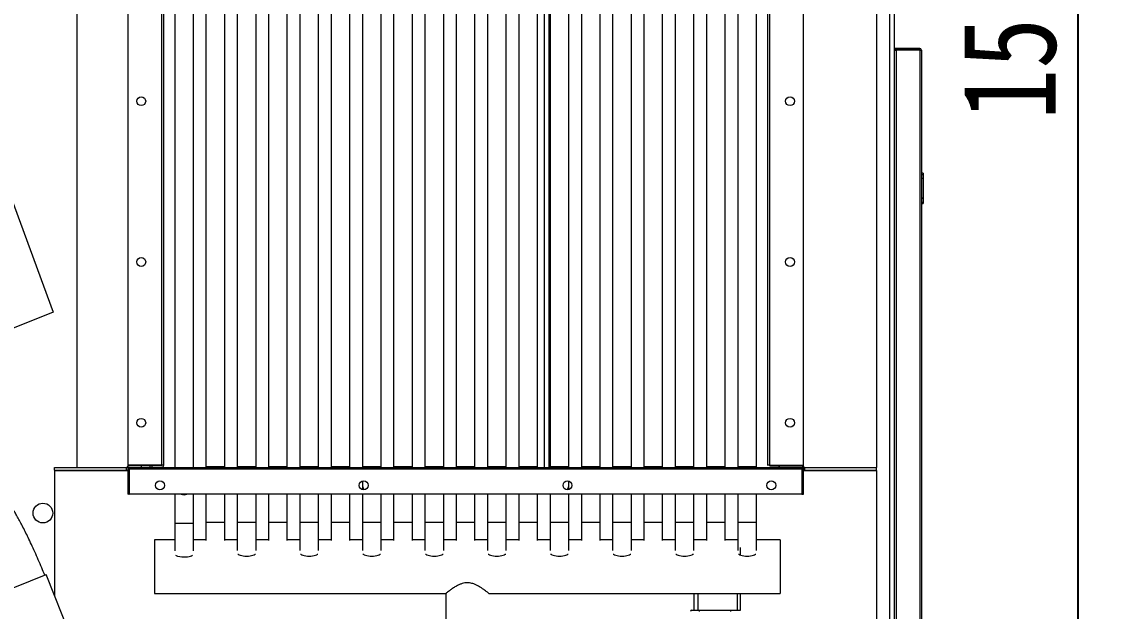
# Model space of a CAD drawing. Extents: x -2187 to 96136, y -11110 to 52208.
# Drawn here: x 43393 to 44599, y 18894 to 19555 of the extents above; entities that cross this region are included whole.
import ezdxf

# ---------------------------------------------------------------- set-up
doc = ezdxf.new("R2010")
doc.units = 0
doc.header["$LTSCALE"] = 1000
doc.header["$MEASUREMENT"] = 0
doc.linetypes.add('ACAD_ISO02W100', pattern=[15, 12, -3])
doc.layers.add('洗衣房设备', color=4, linetype='Continuous')
doc.styles.add('-宋体', font='', dxfattribs={"width": 0.8})
doc.styles.get('-宋体').set_extended_font_data('SimSun')
doc.dimstyles.new('50', dxfattribs={"dimscale": 30, "dimtxt": 3.5, "dimasz": 1.5, "dimexe": 0.8, "dimexo": 2, "dimgap": 0.8, "dimtad": 1, "dimdec": 0, "dimrnd": 5, "dimzin": 0, "dimdsep": 46, "dimtxsty": '-宋体', "dimblk": 'OBLIQUE', "dimcen": 0.6, "dimdle": 0.8, "dimclrd": 6, "dimclre": 6, "dimclrt": 6, "dimadec": 0, "dimazin": 0, "dimtfac": 1, "dimtdec": 0, "dimtofl": 0, "dimtmove": 2, "dimatfit": 3, "dimldrblk": 'OBLIQUE', "dimfxl": 0, "dimtolj": 1, "dimtzin": 0, "dimarcsym": 0})

# ---------------------------------------------------------------- blocks, each defined once
blk = doc.blocks.new('_OBLIQUE')
at = {"color": 0, "linetype": 'ByBlock'}
blk.add_line((-0.5, -0.5), (0.5, 0.5), dxfattribs=at)
blk = doc.blocks.new('*D111')
at = {"layer": 'Defpoints', "color": 0, "linetype": 'ACAD_ISO02W100', "ltscale": 750}
for p in [(44342.1, 20341.5), (44165.4, 18776.3), (44575.3, 18776.3)]:
    blk.add_point(p, dxfattribs=at)
at = {"layer": '洗衣房设备', "color": 6, "linetype": 'ACAD_ISO02W100', "lineweight": -2, "ltscale": 750}
for p, q in [((44575.3, 20365.5), (44575.3, 18752.3)), ((44402.1, 20341.5), (44599.3, 20341.5)), ((44225.4, 18776.3), (44599.3, 18776.3))]:
    blk.add_line(p, q, dxfattribs=at)
at = {"layer": '洗衣房设备', "color": 6, "linetype": 'ACAD_ISO02W100', "lineweight": -2, "ltscale": 750, "xscale": 45, "yscale": 45, "zscale": 45}
for p, rotation in [((44575.3, 20341.5), 90), ((44575.3, 18776.3), 270)]:
    blk.add_blockref('_OBLIQUE', p, dxfattribs=dict(at, rotation=rotation))
at = {"layer": '洗衣房设备', "color": 6, "linetype": 'ACAD_ISO02W100', "ltscale": 750, "insert": (44498.8, 19558.9), "char_height": 105, "attachment_point": 5, "rotation": 90, "style": '-宋体'}
blk.add_mtext('\\A1;1565', dxfattribs=at)

msp = doc.modelspace()

# ---------------------------------------------------------------- linework, layer by layer
at = {"color": 7, "linetype": 'Continuous', "lineweight": 15}
for p, q in [((44364.697, 18734.501), (44364.697, 20374.501)), ((44364.697, 18734.501), (44364.697, 20374.501)), ((44370.097, 18734.501), (44370.097, 20374.501)), ((44370.097, 18734.501), (44370.097, 20374.501)), ((43455.097, 20058.501), (43455.097, 19055.501)), ((43512.097, 20052.794), (43512.097, 19058.208)), ((43549.697, 20052.794), (43549.697, 19058.208)), ((43552.097, 20053.101), (43552.097, 19057.901)), ((43564.597, 20055.501), (43564.597, 19055.501)), ((43585.597, 19055.501), (43585.597, 20055.501)), ((43599.597, 20055.501), (43599.597, 19056.501)), ((43620.597, 19056.501), (43620.597, 20055.501)), ((43634.597, 20055.501), (43634.597, 19056.501)), ((43655.597, 19056.501), (43655.597, 20055.501)), ((43669.597, 20055.501), (43669.597, 19056.501)), ((43690.597, 19056.501), (43690.597, 20055.501)), ((43704.597, 20055.501), (43704.597, 19056.501)), ((43725.597, 19056.501), (43725.597, 20055.501)), ((43739.597, 20055.501), (43739.597, 19056.501)), ((43760.597, 19056.501), (43760.597, 20055.501)), ((43774.597, 20055.501), (43774.597, 19056.501)), ((43795.597, 19056.501), (43795.597, 20055.501)), ((43809.597, 20055.501), (43809.597, 19056.501)), ((43830.597, 19056.501), (43830.597, 20055.501)), ((43844.597, 20055.501), (43844.597, 19056.501)), ((43865.597, 19056.501), (43865.597, 20055.501)), ((43865.597, 19056.501), (43865.597, 20055.501)), ((43879.597, 20055.501), (43879.597, 19056.501)), ((43879.597, 20055.501), (43879.597, 19056.501)), ((43900.597, 19056.501), (43900.597, 20055.501)), ((43900.597, 19056.501), (43900.597, 20055.501)), ((43914.597, 20055.501), (43914.597, 19056.501)), ((43914.597, 20055.501), (43914.597, 19056.501)), ((43935.597, 19056.501), (43935.597, 20055.501)), ((43935.597, 19056.501), (43935.597, 20055.501)), ((43949.597, 20055.501), (43949.597, 19056.501)), ((43949.597, 20055.501), (43949.597, 19056.501)), ((43970.597, 19056.501), (43970.597, 20055.501)), ((43970.597, 19056.501), (43970.597, 20055.501)), ((43977.894, 20055.501), (43977.894, 19055.501)), ((43977.894, 20055.501), (43977.894, 19055.501)), ((43983.424, 19055.501), (43983.424, 20055.501)), ((43983.424, 19055.501), (43983.424, 20055.501)), ((43984.597, 20055.501), (43984.597, 19056.501)), ((43984.597, 20055.501), (43984.597, 19056.501)), ((44005.597, 19056.501), (44005.597, 20055.501)), ((44005.597, 19056.501), (44005.597, 20055.501)), ((44019.597, 20055.501), (44019.597, 19056.501)), ((44019.597, 20055.501), (44019.597, 19056.501)), ((44040.597, 19056.501), (44040.597, 20055.501)), ((44040.597, 19056.501), (44040.597, 20055.501)), ((44054.597, 20055.501), (44054.597, 19056.501)), ((44054.597, 20055.501), (44054.597, 19056.501)), ((44075.597, 19056.501), (44075.597, 20055.501)), ((44075.597, 19056.501), (44075.597, 20055.501)), ((44089.597, 20055.501), (44089.597, 19056.501)), ((44089.597, 20055.501), (44089.597, 19056.501)), ((44110.597, 19056.501), (44110.597, 20055.501)), ((44110.597, 19056.501), (44110.597, 20055.501)), ((44124.597, 20055.501), (44124.597, 19056.501)), ((44124.597, 20055.501), (44124.597, 19056.501)), ((44145.597, 19056.501), (44145.597, 20055.501)), ((44145.597, 19056.501), (44145.597, 20055.501)), ((44159.597, 20055.501), (44159.597, 19056.501)), ((44159.597, 20055.501), (44159.597, 19056.501)), ((44180.597, 19056.501), (44180.597, 20055.501)), ((44180.597, 19056.501), (44180.597, 20055.501)), ((44194.597, 20055.501), (44194.597, 19056.501)), ((44194.597, 20055.501), (44194.597, 19056.501)), ((44215.597, 19056.501), (44215.597, 20055.501)), ((44215.597, 19056.501), (44215.597, 20055.501)), ((44228.097, 19057.901), (44228.097, 20053.101)), ((44228.097, 19057.901), (44228.097, 20053.101)), ((44230.497, 19058.208), (44230.497, 20052.794)), ((44230.497, 19058.208), (44230.497, 20052.794)), ((44268.097, 19058.208), (44268.097, 20052.794)), ((44268.097, 19058.208), (44268.097, 20052.794)), ((44350.097, 19055.501), (44350.097, 20055.501)), ((44350.097, 19055.501), (44350.097, 20055.501)), ((44398.197, 19524.501), (44370.097, 19524.501)), ((44398.197, 19524.501), (44370.097, 19524.501)), ((44398.197, 19523.001), (44370.097, 19523.001)), ((44398.197, 19523.001), (44370.097, 19523.001)), ((44370.097, 19522.601), (44371.997, 19522.601)), ((44370.097, 19522.601), (44371.997, 19522.601)), ((44371.997, 19522.601), (44371.997, 18716.401)), ((44398.197, 19522.601), (44371.997, 19522.601)), ((44398.197, 19522.601), (44371.997, 19522.601)), ((44371.997, 19522.601), (44371.997, 18716.401)), ((44398.197, 19522.601), (44398.197, 18716.401)), ((44398.197, 19522.601), (44400.097, 19522.601)), ((44398.197, 19522.601), (44398.197, 18716.401)), ((44398.197, 19522.601), (44400.097, 19522.601)), ((44400.097, 19522.601), (44400.097, 18716.401)), ((43351.49, 19438.994), (43428.54, 19229.348)), ((44402.097, 19385.05), (44400.097, 19385.05)), ((44400.097, 19383.55), (44402.097, 19383.55)), ((44402.097, 19385.05), (44402.097, 19383.55)), ((44402.097, 19383.55), (44402.097, 19352.55)), ((44400.097, 19379.259), (44402.097, 19379.259)), ((44400.097, 19357.259), (44402.097, 19357.259)), ((44400.097, 19357.001), (44402.097, 19357.001)), ((44400.097, 19352.55), (44402.097, 19352.55)), ((44400.097, 19351.05), (44402.097, 19351.05)), ((44402.097, 19352.55), (44402.097, 19351.05)), ((43428.54, 19229.348), (43310.476, 19182.342)), ((43549.697, 19058.208), (43512.097, 19058.208)), ((43512.097, 19055.501), (43512.097, 19057.501)), ((43549.697, 19057.501), (43512.097, 19057.501)), ((43527.097, 19057.501), (43527.097, 19055.501)), ((43537.097, 19055.501), (43537.097, 19057.501)), ((43539.097, 19058.208), (43539.097, 19055.501)), ((43550.097, 19058.175), (43550.097, 19057.901)), ((44230.097, 19057.901), (44230.097, 19058.175)), ((44230.097, 19057.901), (44230.097, 19058.175)), ((44230.497, 19058.208), (44268.097, 19058.208)), ((44230.497, 19058.208), (44268.097, 19058.208)), ((44230.497, 19057.501), (44268.097, 19057.501)), ((44230.497, 19057.501), (44268.097, 19057.501)), ((44241.097, 19055.501), (44241.097, 19058.208)), ((44241.097, 19055.501), (44241.097, 19058.208)), ((44241.497, 19055.501), (44241.497, 19058.208)), ((44241.497, 19055.501), (44241.497, 19058.208)), ((44268.097, 19057.501), (44268.097, 19058.208)), ((44268.097, 19057.501), (44268.097, 19058.208)), ((44268.097, 19055.501), (44268.097, 19057.501)), ((44268.097, 19055.501), (44268.097, 19057.501)), ((43430.097, 19052.101), (43430.097, 18912.193)), ((43430.263, 19055.501), (43510.597, 19055.501)), ((43430.263, 19052.501), (43430.263, 19055.501)), ((43430.263, 19052.501), (43510.597, 19052.501)), ((43512.097, 19055.501), (43510.597, 19055.501)), ((43510.597, 19052.501), (43510.597, 19055.501)), ((43510.597, 19052.501), (43512.097, 19052.501)), ((43513.497, 19055.501), (43512.097, 19055.501)), ((43512.097, 19054.101), (43512.097, 19025.501)), ((43512.097, 19052.501), (43513.804, 19052.501)), ((43512.097, 19052.101), (43513.804, 19052.101)), ((43513.097, 19054.101), (43513.097, 19025.501)), ((43513.497, 19055.501), (44266.697, 19055.501)), ((43513.497, 19055.501), (44266.697, 19055.501)), ((43513.497, 19054.501), (43513.746, 19054.501)), ((43513.804, 19054.101), (44266.39, 19054.101)), ((43513.804, 19054.101), (43513.804, 19025.501)), ((43513.804, 19054.101), (44266.39, 19054.101)), ((43599.597, 19056.501), (43599.597, 19055.501)), ((43620.597, 19055.501), (43620.597, 19056.501)), ((43634.597, 19056.501), (43634.597, 19055.501)), ((43655.597, 19055.501), (43655.597, 19056.501)), ((43669.597, 19056.501), (43669.597, 19055.501)), ((43690.597, 19055.501), (43690.597, 19056.501)), ((43704.597, 19056.501), (43704.597, 19055.501)), ((43725.597, 19055.501), (43725.597, 19056.501)), ((43739.597, 19056.501), (43739.597, 19055.501)), ((43760.597, 19055.501), (43760.597, 19056.501)), ((43774.597, 19056.501), (43774.597, 19055.501)), ((43795.597, 19055.501), (43795.597, 19056.501)), ((43809.597, 19056.501), (43809.597, 19055.501)), ((43830.597, 19055.501), (43830.597, 19056.501)), ((43844.597, 19056.501), (43844.597, 19055.501)), ((43865.597, 19055.501), (43865.597, 19056.501)), ((43865.597, 19055.501), (43865.597, 19056.501)), ((43879.597, 19056.501), (43879.597, 19055.501)), ((43879.597, 19056.501), (43879.597, 19055.501)), ((43900.597, 19055.501), (43900.597, 19056.501)), ((43900.597, 19055.501), (43900.597, 19056.501)), ((43914.597, 19056.501), (43914.597, 19055.501)), ((43914.597, 19056.501), (43914.597, 19055.501)), ((43935.597, 19055.501), (43935.597, 19056.501)), ((43935.597, 19055.501), (43935.597, 19056.501)), ((43949.597, 19056.501), (43949.597, 19055.501)), ((43949.597, 19056.501), (43949.597, 19055.501)), ((43970.597, 19055.501), (43970.597, 19056.501)), ((43970.597, 19055.501), (43970.597, 19056.501)), ((43984.597, 19056.501), (43984.597, 19055.501)), ((43984.597, 19056.501), (43984.597, 19055.501)), ((44005.597, 19055.501), (44005.597, 19056.501)), ((44005.597, 19055.501), (44005.597, 19056.501)), ((44019.597, 19056.501), (44019.597, 19055.501)), ((44019.597, 19056.501), (44019.597, 19055.501)), ((44040.597, 19055.501), (44040.597, 19056.501)), ((44040.597, 19055.501), (44040.597, 19056.501)), ((44054.597, 19056.501), (44054.597, 19055.501)), ((44054.597, 19056.501), (44054.597, 19055.501)), ((44075.597, 19055.501), (44075.597, 19056.501)), ((44075.597, 19055.501), (44075.597, 19056.501)), ((44089.597, 19056.501), (44089.597, 19055.501)), ((44089.597, 19056.501), (44089.597, 19055.501)), ((44110.597, 19055.501), (44110.597, 19056.501)), ((44110.597, 19055.501), (44110.597, 19056.501)), ((44124.597, 19056.501), (44124.597, 19055.501)), ((44124.597, 19056.501), (44124.597, 19055.501)), ((44145.597, 19055.501), (44145.597, 19056.501)), ((44145.597, 19055.501), (44145.597, 19056.501)), ((44159.597, 19056.501), (44159.597, 19055.501)), ((44159.597, 19056.501), (44159.597, 19055.501)), ((44180.597, 19055.501), (44180.597, 19056.501)), ((44180.597, 19055.501), (44180.597, 19056.501)), ((44194.597, 19056.501), (44194.597, 19055.501)), ((44194.597, 19056.501), (44194.597, 19055.501)), ((44215.597, 19055.501), (44215.597, 19056.501)), ((44215.597, 19055.501), (44215.597, 19056.501)), ((44266.39, 19054.101), (44266.39, 19025.501)), ((44266.39, 19054.101), (44266.39, 19025.501)), ((44266.39, 19052.501), (44267.097, 19052.501)), ((44266.39, 19052.501), (44267.097, 19052.501)), ((44266.39, 19052.101), (44267.097, 19052.101)), ((44266.39, 19052.101), (44267.097, 19052.101)), ((44266.447, 19054.501), (44266.697, 19054.501)), ((44266.447, 19054.501), (44266.697, 19054.501)), ((44266.697, 19055.501), (44268.097, 19055.501)), ((44266.697, 19055.501), (44268.097, 19055.501)), ((44267.097, 19054.101), (44267.097, 19025.501)), ((44268.097, 19054.101), (44267.097, 19054.101)), ((44267.097, 19054.101), (44267.097, 19025.501)), ((44268.097, 19054.101), (44267.097, 19054.101)), ((44269.597, 19055.501), (44268.097, 19055.501)), ((44269.597, 19055.501), (44268.097, 19055.501)), ((44268.097, 19025.501), (44268.097, 19054.101)), ((44268.097, 19025.501), (44268.097, 19054.101)), ((44268.097, 19052.501), (44269.597, 19052.501)), ((44268.097, 19052.501), (44269.597, 19052.501)), ((44269.597, 19055.501), (44349.93, 19055.501)), ((44269.597, 19052.501), (44269.597, 19055.501)), ((44269.597, 19055.501), (44349.93, 19055.501)), ((44269.597, 19052.501), (44269.597, 19055.501)), ((44269.597, 19052.501), (44349.93, 19052.501)), ((44269.597, 19052.501), (44349.93, 19052.501)), ((44349.93, 19055.501), (44350.097, 19055.501)), ((44349.93, 19052.501), (44349.93, 19055.501)), ((44349.93, 19055.501), (44350.097, 19055.501)), ((44349.93, 19052.501), (44349.93, 19055.501)), ((44350.097, 18788.501), (44350.097, 19052.101)), ((44350.097, 18788.501), (44350.097, 19052.101)), ((43774.597, 19040.271), (43774.597, 19036.501)), ((43774.597, 19036.501), (43774.597, 19030.732)), ((44005.597, 19036.501), (44005.597, 19040.271)), ((44005.597, 19036.501), (44005.597, 19040.271)), ((44005.597, 19030.732), (44005.597, 19036.501)), ((44005.597, 19030.732), (44005.597, 19036.501)), ((43513.097, 19025.501), (43512.097, 19025.501)), ((43513.097, 19025.501), (43513.804, 19025.501)), ((44266.39, 19025.501), (43513.804, 19025.501)), ((44266.39, 19025.501), (43513.804, 19025.501)), ((43564.597, 19025.501), (43564.597, 18993.134)), ((43585.597, 18993.134), (43585.597, 19025.501)), ((43599.597, 19025.501), (43599.597, 18994.134)), ((43620.597, 18994.134), (43620.597, 19025.501)), ((43634.597, 19025.501), (43634.597, 18994.134)), ((43655.597, 18994.134), (43655.597, 19025.501)), ((43669.597, 19025.501), (43669.597, 18994.134)), ((43690.597, 18994.134), (43690.597, 19025.501)), ((43704.597, 19025.501), (43704.597, 18994.134)), ((43725.597, 18994.134), (43725.597, 19025.501)), ((43739.597, 19025.501), (43739.597, 18994.134)), ((43760.597, 18994.134), (43760.597, 19025.501)), ((43774.597, 19025.501), (43774.597, 18994.134)), ((43795.597, 18994.134), (43795.597, 19025.501)), ((43809.597, 19025.501), (43809.597, 18994.134)), ((43830.597, 18994.134), (43830.597, 19025.501)), ((43844.597, 19025.501), (43844.597, 18994.134)), ((43865.597, 18994.134), (43865.597, 19025.501)), ((43865.597, 18994.134), (43865.597, 19025.501)), ((43879.597, 19025.501), (43879.597, 18994.134)), ((43879.597, 19025.501), (43879.597, 18994.134)), ((43900.597, 18994.134), (43900.597, 19025.501)), ((43900.597, 18994.134), (43900.597, 19025.501)), ((43914.597, 19025.501), (43914.597, 18994.134)), ((43914.597, 19025.501), (43914.597, 18994.134)), ((43935.597, 18994.134), (43935.597, 19025.501)), ((43935.597, 18994.134), (43935.597, 19025.501)), ((43949.597, 19025.501), (43949.597, 18994.134)), ((43949.597, 19025.501), (43949.597, 18994.134)), ((43970.597, 18994.134), (43970.597, 19025.501)), ((43970.597, 18994.134), (43970.597, 19025.501)), ((43984.597, 19025.501), (43984.597, 18994.134)), ((43984.597, 19025.501), (43984.597, 18994.134)), ((44005.597, 18994.134), (44005.597, 19025.501)), ((44005.597, 18994.134), (44005.597, 19025.501)), ((44019.597, 19025.501), (44019.597, 18994.134)), ((44019.597, 19025.501), (44019.597, 18994.134)), ((44040.597, 18994.134), (44040.597, 19025.501)), ((44040.597, 18994.134), (44040.597, 19025.501)), ((44054.597, 19025.501), (44054.597, 18994.134)), ((44054.597, 19025.501), (44054.597, 18994.134)), ((44075.597, 18994.134), (44075.597, 19025.501)), ((44075.597, 18994.134), (44075.597, 19025.501)), ((44089.597, 19025.501), (44089.597, 18994.134)), ((44089.597, 19025.501), (44089.597, 18994.134)), ((44110.597, 18994.134), (44110.597, 19025.501)), ((44110.597, 18994.134), (44110.597, 19025.501)), ((44124.597, 19025.501), (44124.597, 18994.134)), ((44124.597, 19025.501), (44124.597, 18994.134)), ((44145.597, 18994.134), (44145.597, 19025.501)), ((44145.597, 18994.134), (44145.597, 19025.501)), ((44159.597, 19025.501), (44159.597, 18994.134)), ((44159.597, 19025.501), (44159.597, 18994.134)), ((44180.597, 18994.134), (44180.597, 19025.501)), ((44180.597, 18994.134), (44180.597, 19025.501)), ((44194.597, 19025.501), (44194.597, 18994.134)), ((44194.597, 19025.501), (44194.597, 18994.134)), ((44215.597, 18994.134), (44215.597, 19025.501)), ((44215.597, 18994.134), (44215.597, 19025.501)), ((44266.39, 19025.501), (44267.097, 19025.501)), ((44266.39, 19025.501), (44267.097, 19025.501)), ((44267.097, 19025.501), (44268.097, 19025.501)), ((44267.097, 19025.501), (44268.097, 19025.501)), ((43564.597, 18993.134), (43564.597, 18962.321)), ((43585.597, 18962.321), (43585.597, 18993.134)), ((43599.597, 18994.134), (43599.597, 18973.699)), ((43620.597, 18973.699), (43620.597, 18994.134)), ((43634.597, 18994.134), (43634.597, 18962.625)), ((43655.597, 18962.625), (43655.597, 18994.134)), ((43669.597, 18994.134), (43669.597, 18973.699)), ((43690.597, 18973.699), (43690.597, 18994.134)), ((43704.597, 18994.134), (43704.597, 18962.625)), ((43725.597, 18962.625), (43725.597, 18994.134)), ((43739.597, 18994.134), (43739.597, 18973.699)), ((43760.597, 18973.699), (43760.597, 18994.134)), ((43774.597, 18994.134), (43774.597, 18962.625)), ((43795.597, 18962.625), (43795.597, 18994.134)), ((43809.597, 18994.134), (43809.597, 18973.699)), ((43830.597, 18973.699), (43830.597, 18994.134)), ((43844.597, 18994.134), (43844.597, 18962.625)), ((43865.597, 18962.625), (43865.597, 18994.134)), ((43865.597, 18962.625), (43865.597, 18994.134)), ((43879.597, 18994.134), (43879.597, 18973.699)), ((43879.597, 18994.134), (43879.597, 18973.699)), ((43900.597, 18973.699), (43900.597, 18994.134)), ((43900.597, 18973.699), (43900.597, 18994.134)), ((43914.597, 18994.134), (43914.597, 18962.625)), ((43914.597, 18994.134), (43914.597, 18962.625)), ((43935.597, 18962.625), (43935.597, 18994.134)), ((43935.597, 18962.625), (43935.597, 18994.134)), ((43949.597, 18994.134), (43949.597, 18973.699)), ((43949.597, 18994.134), (43949.597, 18973.699)), ((43970.597, 18973.699), (43970.597, 18994.134)), ((43970.597, 18973.699), (43970.597, 18994.134)), ((43984.597, 18994.134), (43984.597, 18962.625)), ((43984.597, 18994.134), (43984.597, 18962.625)), ((44005.597, 18962.625), (44005.597, 18994.134)), ((44005.597, 18962.625), (44005.597, 18994.134)), ((44019.597, 18994.134), (44019.597, 18973.699)), ((44019.597, 18994.134), (44019.597, 18973.699)), ((44040.597, 18973.699), (44040.597, 18994.134)), ((44040.597, 18973.699), (44040.597, 18994.134)), ((44054.597, 18994.134), (44054.597, 18962.625)), ((44054.597, 18994.134), (44054.597, 18962.625)), ((44075.597, 18962.625), (44075.597, 18994.134)), ((44075.597, 18962.625), (44075.597, 18994.134)), ((44089.597, 18994.134), (44089.597, 18973.699)), ((44089.597, 18994.134), (44089.597, 18973.699)), ((44110.597, 18973.699), (44110.597, 18994.134)), ((44110.597, 18973.699), (44110.597, 18994.134)), ((44124.597, 18994.134), (44124.597, 18962.625)), ((44124.597, 18994.134), (44124.597, 18962.625)), ((44145.597, 18962.625), (44145.597, 18994.134)), ((44145.597, 18962.625), (44145.597, 18994.134)), ((44159.597, 18994.134), (44159.597, 18973.699)), ((44159.597, 18994.134), (44159.597, 18973.699)), ((44180.597, 18973.699), (44180.597, 18994.134)), ((44180.597, 18973.699), (44180.597, 18994.134)), ((44194.597, 18994.134), (44194.597, 18962.625)), ((44194.597, 18994.134), (44194.597, 18962.625)), ((44215.597, 18962.625), (44215.597, 18994.134)), ((44215.597, 18962.625), (44215.597, 18994.134)), ((43564.597, 18974.501), (43542.097, 18974.501)), ((43542.097, 18974.501), (43542.097, 18944.501)), ((43599.597, 18974.501), (43585.597, 18974.501)), ((43634.597, 18974.501), (43620.597, 18974.501)), ((43669.597, 18974.501), (43655.597, 18974.501)), ((43704.597, 18974.501), (43690.597, 18974.501)), ((43739.597, 18974.501), (43725.597, 18974.501)), ((43774.597, 18974.501), (43760.597, 18974.501)), ((43809.597, 18974.501), (43795.597, 18974.501)), ((43844.597, 18974.501), (43830.597, 18974.501)), ((43879.597, 18974.501), (43865.597, 18974.501)), ((43879.597, 18974.501), (43865.597, 18974.501)), ((43914.597, 18974.501), (43900.597, 18974.501)), ((43914.597, 18974.501), (43900.597, 18974.501)), ((43949.597, 18974.501), (43935.597, 18974.501)), ((43949.597, 18974.501), (43935.597, 18974.501)), ((43984.597, 18974.501), (43970.597, 18974.501)), ((43984.597, 18974.501), (43970.597, 18974.501)), ((44019.597, 18974.501), (44005.597, 18974.501)), ((44019.597, 18974.501), (44005.597, 18974.501)), ((44054.597, 18974.501), (44040.597, 18974.501)), ((44054.597, 18974.501), (44040.597, 18974.501)), ((44089.597, 18974.501), (44075.597, 18974.501)), ((44089.597, 18974.501), (44075.597, 18974.501)), ((44124.597, 18974.501), (44110.597, 18974.501)), ((44124.597, 18974.501), (44110.597, 18974.501)), ((44159.597, 18974.501), (44145.597, 18974.501)), ((44159.597, 18974.501), (44145.597, 18974.501)), ((44194.597, 18974.501), (44180.597, 18974.501)), ((44194.597, 18974.501), (44180.597, 18974.501)), ((44242.097, 18974.501), (44215.597, 18974.501)), ((44242.097, 18974.501), (44215.597, 18974.501)), ((44242.097, 18974.501), (44242.097, 18944.501)), ((44242.097, 18974.501), (44242.097, 18944.501)), ((44197.807, 18957.359), (44197.807, 18965.867)), ((44242.097, 18971.001), (44242.097, 18944.501)), ((44242.097, 18971.001), (44242.097, 18944.501)), ((43542.097, 18944.501), (43542.097, 18914.501)), ((44242.097, 18944.501), (44242.097, 18914.501)), ((44242.097, 18944.501), (44242.097, 18914.501)), ((43119.776, 18815.707), (43420.794, 18935.558)), ((43508.41, 18715.501), (43420.794, 18935.558)), ((43542.097, 18914.501), (43868.097, 18914.501)), ((43542.097, 18914.501), (43868.097, 18914.501)), ((43868.097, 18914.501), (43868.097, 18844.501)), ((43916.097, 18914.501), (44242.097, 18914.501)), ((43916.097, 18914.501), (44242.097, 18914.501)), ((44145.807, 18895.867), (44145.807, 18914.501)), ((44149.807, 18914.501), (44149.807, 18895.867)), ((44193.807, 18914.501), (44193.807, 18895.867)), ((44197.807, 18895.867), (44197.807, 18914.501)), ((44149.807, 18895.867), (44197.807, 18895.867)), ((44151.52, 18895.867), (44186.506, 18895.867)), ((44195.239, 18895.867), (44196.075, 18895.867))]:
    msp.add_line(p, q, dxfattribs=at)
at = {"color": 8, "linetype": 'Continuous', "lineweight": 15}
for p, q in [((43430.097, 19052.101), (43512.097, 19052.101)), ((43599.597, 19056.501), (43610.097, 19056.501)), ((43610.097, 19056.501), (43620.597, 19056.501)), ((43634.597, 19056.501), (43645.097, 19056.501)), ((43645.097, 19056.501), (43655.597, 19056.501)), ((43669.597, 19056.501), (43680.097, 19056.501)), ((43680.097, 19056.501), (43690.597, 19056.501)), ((43704.597, 19056.501), (43715.097, 19056.501)), ((43715.097, 19056.501), (43725.597, 19056.501)), ((43739.597, 19056.501), (43750.097, 19056.501)), ((43750.097, 19056.501), (43760.597, 19056.501)), ((43774.597, 19056.501), (43785.097, 19056.501)), ((43785.097, 19056.501), (43795.597, 19056.501)), ((43809.597, 19056.501), (43820.097, 19056.501)), ((43820.097, 19056.501), (43830.597, 19056.501)), ((43844.597, 19056.501), (43855.097, 19056.501)), ((43855.097, 19056.501), (43865.597, 19056.501)), ((43855.097, 19056.501), (43865.597, 19056.501)), ((43879.597, 19056.501), (43890.097, 19056.501)), ((43879.597, 19056.501), (43890.097, 19056.501)), ((43890.097, 19056.501), (43900.597, 19056.501)), ((43890.097, 19056.501), (43900.597, 19056.501)), ((43914.597, 19056.501), (43925.097, 19056.501)), ((43914.597, 19056.501), (43925.097, 19056.501)), ((43925.097, 19056.501), (43935.597, 19056.501)), ((43925.097, 19056.501), (43935.597, 19056.501)), ((43949.597, 19056.501), (43960.097, 19056.501)), ((43949.597, 19056.501), (43960.097, 19056.501)), ((43960.097, 19056.501), (43970.597, 19056.501)), ((43960.097, 19056.501), (43970.597, 19056.501)), ((43984.597, 19056.501), (43995.097, 19056.501)), ((43984.597, 19056.501), (43995.097, 19056.501)), ((43995.097, 19056.501), (44005.597, 19056.501)), ((43995.097, 19056.501), (44005.597, 19056.501)), ((44019.597, 19056.501), (44030.097, 19056.501)), ((44019.597, 19056.501), (44030.097, 19056.501)), ((44030.097, 19056.501), (44040.597, 19056.501)), ((44030.097, 19056.501), (44040.597, 19056.501)), ((44054.597, 19056.501), (44065.097, 19056.501)), ((44054.597, 19056.501), (44065.097, 19056.501)), ((44065.097, 19056.501), (44075.597, 19056.501)), ((44065.097, 19056.501), (44075.597, 19056.501)), ((44089.597, 19056.501), (44100.097, 19056.501)), ((44089.597, 19056.501), (44100.097, 19056.501)), ((44100.097, 19056.501), (44110.597, 19056.501)), ((44100.097, 19056.501), (44110.597, 19056.501)), ((44124.597, 19056.501), (44135.097, 19056.501)), ((44124.597, 19056.501), (44135.097, 19056.501)), ((44135.097, 19056.501), (44145.597, 19056.501)), ((44135.097, 19056.501), (44145.597, 19056.501)), ((44159.597, 19056.501), (44170.097, 19056.501)), ((44159.597, 19056.501), (44170.097, 19056.501)), ((44170.097, 19056.501), (44180.597, 19056.501)), ((44170.097, 19056.501), (44180.597, 19056.501)), ((44194.597, 19056.501), (44205.097, 19056.501)), ((44194.597, 19056.501), (44205.097, 19056.501)), ((44205.097, 19056.501), (44215.597, 19056.501)), ((44205.097, 19056.501), (44215.597, 19056.501)), ((44268.097, 19052.101), (44350.097, 19052.101)), ((44268.097, 19052.101), (44350.097, 19052.101)), ((43564.597, 18993.134), (43575.097, 18993.134)), ((43575.097, 18993.134), (43585.597, 18993.134)), ((43599.597, 18994.134), (43610.097, 18994.134)), ((43610.097, 18994.134), (43620.597, 18994.134)), ((43634.597, 18994.134), (43645.097, 18994.134)), ((43645.097, 18994.134), (43655.597, 18994.134)), ((43669.597, 18994.134), (43680.097, 18994.134)), ((43680.097, 18994.134), (43690.597, 18994.134)), ((43704.597, 18994.134), (43715.097, 18994.134)), ((43715.097, 18994.134), (43725.597, 18994.134)), ((43739.597, 18994.134), (43750.097, 18994.134)), ((43750.097, 18994.134), (43760.597, 18994.134)), ((43774.597, 18994.134), (43785.097, 18994.134)), ((43785.097, 18994.134), (43795.597, 18994.134)), ((43809.597, 18994.134), (43820.097, 18994.134)), ((43820.097, 18994.134), (43830.597, 18994.134)), ((43844.597, 18994.134), (43855.097, 18994.134)), ((43855.097, 18994.134), (43865.597, 18994.134)), ((43855.097, 18994.134), (43865.597, 18994.134)), ((43879.597, 18994.134), (43890.097, 18994.134)), ((43879.597, 18994.134), (43890.097, 18994.134)), ((43890.097, 18994.134), (43900.597, 18994.134)), ((43890.097, 18994.134), (43900.597, 18994.134)), ((43914.597, 18994.134), (43925.097, 18994.134)), ((43914.597, 18994.134), (43925.097, 18994.134)), ((43925.097, 18994.134), (43935.597, 18994.134)), ((43925.097, 18994.134), (43935.597, 18994.134)), ((43949.597, 18994.134), (43960.097, 18994.134)), ((43949.597, 18994.134), (43960.097, 18994.134)), ((43960.097, 18994.134), (43970.597, 18994.134)), ((43960.097, 18994.134), (43970.597, 18994.134)), ((43984.597, 18994.134), (43995.097, 18994.134)), ((43984.597, 18994.134), (43995.097, 18994.134)), ((43995.097, 18994.134), (44005.597, 18994.134)), ((43995.097, 18994.134), (44005.597, 18994.134)), ((44019.597, 18994.134), (44030.097, 18994.134)), ((44019.597, 18994.134), (44030.097, 18994.134)), ((44030.097, 18994.134), (44040.597, 18994.134)), ((44030.097, 18994.134), (44040.597, 18994.134)), ((44054.597, 18994.134), (44065.097, 18994.134)), ((44054.597, 18994.134), (44065.097, 18994.134)), ((44065.097, 18994.134), (44075.597, 18994.134)), ((44065.097, 18994.134), (44075.597, 18994.134)), ((44089.597, 18994.134), (44100.097, 18994.134)), ((44089.597, 18994.134), (44100.097, 18994.134)), ((44100.097, 18994.134), (44110.597, 18994.134)), ((44100.097, 18994.134), (44110.597, 18994.134)), ((44124.597, 18994.134), (44135.097, 18994.134)), ((44124.597, 18994.134), (44135.097, 18994.134)), ((44135.097, 18994.134), (44145.597, 18994.134)), ((44135.097, 18994.134), (44145.597, 18994.134)), ((44159.597, 18994.134), (44170.097, 18994.134)), ((44159.597, 18994.134), (44170.097, 18994.134)), ((44170.097, 18994.134), (44180.597, 18994.134)), ((44170.097, 18994.134), (44180.597, 18994.134)), ((44194.597, 18994.134), (44205.097, 18994.134)), ((44194.597, 18994.134), (44205.097, 18994.134)), ((44205.097, 18994.134), (44215.597, 18994.134)), ((44205.097, 18994.134), (44215.597, 18994.134))]:
    msp.add_line(p, q, dxfattribs=at)
at = {"color": 8, "linetype": 'Continuous', "lineweight": 15, "flags": 128}
for points in [[(43575.097, 18955.341), (43577.026, 18955.402), (43578.89, 18955.583), (43580.624, 18955.879), (43582.17, 18956.278), (43583.476, 18956.768), (43584.496, 18957.331), (43584.649, 18957.441)], [(43635.27, 18958.667), (43635.697, 18958.331), (43636.717, 18957.768), (43638.023, 18957.278), (43639.569, 18956.879), (43641.304, 18956.583), (43643.167, 18956.402), (43645.097, 18956.341)], [(43645.097, 18956.341), (43647.026, 18956.402), (43648.89, 18956.583), (43650.624, 18956.879), (43652.17, 18957.278), (43653.476, 18957.768), (43654.496, 18958.331), (43654.924, 18958.667)], [(43705.27, 18958.667), (43705.697, 18958.331), (43706.717, 18957.768), (43708.023, 18957.278), (43709.569, 18956.879), (43711.304, 18956.583), (43713.167, 18956.402), (43715.097, 18956.341)], [(43715.097, 18956.341), (43717.026, 18956.402), (43718.89, 18956.583), (43720.624, 18956.879), (43722.17, 18957.278), (43723.476, 18957.768), (43724.496, 18958.331), (43724.924, 18958.667)], [(43775.27, 18958.667), (43775.697, 18958.331), (43776.717, 18957.768), (43778.023, 18957.278), (43779.569, 18956.879), (43781.304, 18956.583), (43783.167, 18956.402), (43785.097, 18956.341)], [(43785.097, 18956.341), (43787.026, 18956.402), (43788.89, 18956.583), (43790.624, 18956.879), (43792.17, 18957.278), (43793.476, 18957.768), (43794.496, 18958.331), (43794.924, 18958.667)], [(43845.27, 18958.667), (43845.697, 18958.331), (43846.717, 18957.768), (43848.023, 18957.278), (43849.569, 18956.879), (43851.304, 18956.583), (43853.167, 18956.402), (43855.097, 18956.341)], [(43855.097, 18956.341), (43857.026, 18956.402), (43858.89, 18956.583), (43860.624, 18956.879), (43862.17, 18957.278), (43863.476, 18957.768), (43864.496, 18958.331), (43864.924, 18958.667)], [(43855.097, 18956.341), (43857.026, 18956.402), (43858.89, 18956.583), (43860.624, 18956.879), (43862.17, 18957.278), (43863.476, 18957.768), (43864.496, 18958.331), (43864.924, 18958.667)], [(43985.27, 18958.667), (43985.697, 18958.331), (43986.717, 18957.768), (43988.023, 18957.278), (43989.569, 18956.879), (43991.304, 18956.583), (43993.167, 18956.402), (43995.097, 18956.341)], [(43985.27, 18958.667), (43985.697, 18958.331), (43986.717, 18957.768), (43988.023, 18957.278), (43989.569, 18956.879), (43991.304, 18956.583), (43993.167, 18956.402), (43995.097, 18956.341)], [(43995.097, 18956.341), (43997.026, 18956.402), (43998.89, 18956.583), (44000.624, 18956.879), (44002.17, 18957.278), (44003.476, 18957.768), (44004.496, 18958.331), (44004.924, 18958.667)], [(43995.097, 18956.341), (43997.026, 18956.402), (43998.89, 18956.583), (44000.624, 18956.879), (44002.17, 18957.278), (44003.476, 18957.768), (44004.496, 18958.331), (44004.924, 18958.667)], [(44055.27, 18958.667), (44055.697, 18958.331), (44056.717, 18957.768), (44058.023, 18957.278), (44059.569, 18956.879), (44061.304, 18956.583), (44063.167, 18956.402), (44065.097, 18956.341)], [(44055.27, 18958.667), (44055.697, 18958.331), (44056.717, 18957.768), (44058.023, 18957.278), (44059.569, 18956.879), (44061.304, 18956.583), (44063.167, 18956.402), (44065.097, 18956.341)], [(44065.097, 18956.341), (44067.026, 18956.402), (44068.89, 18956.583), (44070.624, 18956.879), (44072.17, 18957.278), (44073.476, 18957.768), (44074.496, 18958.331), (44074.924, 18958.667)], [(44065.097, 18956.341), (44067.026, 18956.402), (44068.89, 18956.583), (44070.624, 18956.879), (44072.17, 18957.278), (44073.476, 18957.768), (44074.496, 18958.331), (44074.924, 18958.667)], [(44125.27, 18958.667), (44125.697, 18958.331), (44126.717, 18957.768), (44128.023, 18957.278), (44129.569, 18956.879), (44131.304, 18956.583), (44133.167, 18956.402), (44135.097, 18956.341)], [(44125.27, 18958.667), (44125.697, 18958.331), (44126.717, 18957.768), (44128.023, 18957.278), (44129.569, 18956.879), (44131.304, 18956.583), (44133.167, 18956.402), (44135.097, 18956.341)], [(44135.097, 18956.341), (44137.026, 18956.402), (44138.89, 18956.583), (44140.624, 18956.879), (44142.17, 18957.278), (44143.476, 18957.768), (44144.496, 18958.331), (44144.924, 18958.667)], [(44135.097, 18956.341), (44137.026, 18956.402), (44138.89, 18956.583), (44140.624, 18956.879), (44142.17, 18957.278), (44143.476, 18957.768), (44144.496, 18958.331), (44144.924, 18958.667)], [(44195.27, 18958.667), (44195.697, 18958.331), (44196.717, 18957.768), (44198.023, 18957.278), (44199.569, 18956.879), (44201.304, 18956.583), (44203.167, 18956.402), (44205.097, 18956.341)], [(44195.27, 18958.667), (44195.697, 18958.331), (44196.717, 18957.768), (44198.023, 18957.278), (44199.569, 18956.879), (44201.304, 18956.583), (44203.167, 18956.402), (44205.097, 18956.341)], [(44205.097, 18956.341), (44207.026, 18956.402), (44208.89, 18956.583), (44210.624, 18956.879), (44212.17, 18957.278), (44213.476, 18957.768), (44214.496, 18958.331), (44214.924, 18958.667)], [(44205.097, 18956.341), (44207.026, 18956.402), (44208.89, 18956.583), (44210.624, 18956.879), (44212.17, 18957.278), (44213.476, 18957.768), (44214.496, 18958.331), (44214.924, 18958.667)]]:
    msp.add_lwpolyline(points, dxfattribs=at)
at = {"color": 7, "linetype": 'Continuous', "lineweight": 15, "flags": 128}
for points in [[(43915.27, 18958.667), (43915.697, 18958.331), (43916.717, 18957.768), (43918.023, 18957.278), (43919.569, 18956.879), (43921.304, 18956.583), (43923.167, 18956.402), (43925.097, 18956.341)], [(43915.27, 18958.667), (43915.697, 18958.331), (43916.717, 18957.768), (43918.023, 18957.278), (43919.569, 18956.879), (43921.304, 18956.583), (43923.167, 18956.402), (43925.097, 18956.341)], [(43925.097, 18956.341), (43927.026, 18956.402), (43928.89, 18956.583), (43930.624, 18956.879), (43932.17, 18957.278), (43933.476, 18957.768), (43934.496, 18958.331), (43934.924, 18958.667)], [(43925.097, 18956.341), (43927.026, 18956.402), (43928.89, 18956.583), (43930.624, 18956.879), (43932.17, 18957.278), (43933.476, 18957.768), (43934.496, 18958.331), (43934.924, 18958.667)]]:
    msp.add_lwpolyline(points, dxfattribs=at)
at = {"color": 7, "linetype": 'Continuous', "lineweight": 15}
for centre, radius in [((43527.097, 19465.501), 5), ((44253.097, 19465.501), 5), ((44253.097, 19465.501), 5), ((43527.097, 19285.501), 5), ((44253.097, 19285.501), 5), ((44253.097, 19285.501), 5), ((43527.097, 19105.501), 5), ((44253.097, 19105.501), 5), ((44253.097, 19105.501), 5), ((43548.097, 19035.501), 5), ((43776.097, 19035.501), 5), ((44004.097, 19035.501), 5), ((44004.097, 19035.501), 5), ((44232.097, 19035.501), 5), ((44232.097, 19035.501), 5), ((43417.097, 19004.501), 11)]:
    msp.add_circle(centre, radius, dxfattribs=at)
for centre, radius, start, end in [((44371.997, 19522.601), 1.9, 90, 180), ((44371.997, 19522.601), 1.9, 90, 180), ((44398.197, 19522.601), 1.9, 0, 90), ((44398.197, 19522.601), 1.9, 0, 90), ((44398.197, 19522.601), 0.4, 0, 90), ((44398.197, 19522.601), 0.4, 0, 90), ((43785.097, 19036.501), 10.5, 180, 214.75648), ((43995.097, 19036.501), 10.5, 325.242931, 0), ((43995.097, 19036.501), 10.5, 325.24307, 0), ((43575.097, 19035.501), 10.5, 252.24721, 287.75279), ((44143.256, 18894.367), 1.5, 90, 180), ((44164.972, 18894.742), 13.5, 175.218495, 181.590544), ((44199.959, 18894.742), 13.5, 175.218495, 181.590544)]:
    msp.add_arc(centre, radius, start, end, dxfattribs=at)
at = {"color": 8, "linetype": 'Continuous', "lineweight": 15}
msp.add_arc((43574.019, 18973.211), 17.903, 241.748314, 273.452204, dxfattribs=at)
at = {"color": 7, "linetype": 'Continuous', "lineweight": 15}
for points, knots in [([(43419.259, 18934.947), (43418.143, 18937.644), (43415.765, 18943.389), (43412.019, 18952.081), (43408.129, 18960.885), (43404.335, 18969.194), (43400.745, 18976.795), (43397.307, 18983.811), (43394.043, 18990.21), (43390.956, 18996.013), (43388.208, 19000.975), (43385.865, 19005.059), (43383.95, 19008.296), (43382.578, 19010.568), (43381.634, 19012.118), (43380.861, 19013.383), (43379.853, 19015.026), (43378.443, 19017.328), (43376.653, 19020.277), (43374.576, 19023.792), (43372.419, 19027.668), (43370.275, 19031.949), (43368.286, 19036.585), (43366.519, 19041.62), (43365.089, 19046.594), (43363.93, 19051.147), (43362.932, 19055.274), (43361.965, 19059.291), (43361.01, 19063.139), (43360.105, 19066.607), (43359.246, 19069.734), (43358.298, 19073.006), (43357.111, 19076.852), (43355.606, 19081.361), (43353.81, 19086.305), (43351.771, 19091.567), (43349.739, 19096.546), (43347.818, 19101.09), (43346.149, 19104.942), (43344.617, 19108.412), (43343.289, 19111.378), (43342.184, 19113.816), (43341.312, 19115.728), (43340.507, 19117.482), (43339.537, 19119.584), (43338.161, 19122.542), (43336.294, 19126.521), (43333.913, 19131.544), (43331.243, 19137.127), (43328.349, 19143.151), (43325.299, 19149.489), (43321.93, 19156.506), (43318.265, 19164.189), (43315.786, 19169.489), (43314.494, 19172.25)], [0, 0, 0, 0, 0.03367061, 0.07173406, 0.10916392, 0.14448219, 0.17664963, 0.2055024, 0.23393036, 0.25916706, 0.28177169, 0.30079815, 0.31606403, 0.32755957, 0.33273059, 0.33727352, 0.34450543, 0.35482553, 0.368208, 0.38426571, 0.40204826, 0.41954907, 0.43914406, 0.46040628, 0.48137141, 0.49834076, 0.51423912, 0.53000537, 0.545681, 0.55964525, 0.5710842, 0.58286674, 0.59864869, 0.61721915, 0.63733969, 0.65891071, 0.68185744, 0.6989467, 0.71542005, 0.72997037, 0.74244027, 0.75270874, 0.76068684, 0.76654346, 0.77479823, 0.78730003, 0.80414292, 0.82541977, 0.8512109, 0.87513144, 0.90198499, 0.93176298, 0.96444285, 1, 1, 1, 1]), ([(43916.055, 18914.535), (43916.067, 18914.525), (43916.133, 18914.472), (43915.792, 18914.745), (43915.053, 18915.331), (43913.903, 18916.23), (43912.364, 18917.403), (43910.334, 18918.893), (43907.805, 18920.643), (43904.872, 18922.476), (43901.699, 18924.165), (43898.69, 18925.402), (43895.801, 18926.182), (43893.19, 18926.533), (43890.51, 18926.497), (43887.682, 18926.04), (43884.76, 18925.13), (43881.455, 18923.661), (43878.044, 18921.722), (43874.732, 18919.523), (43871.901, 18917.465), (43869.948, 18915.965), (43868.77, 18915.039), (43868.177, 18914.565), (43868.147, 18914.541), (43868.134, 18914.531)], [0, 0, 0, 0, 0.01015549, 0.05292645, 0.09225423, 0.13254232, 0.17576608, 0.21986311, 0.2720272, 0.32527328, 0.37235126, 0.42048181, 0.45319164, 0.48673456, 0.51949423, 0.55334204, 0.59463538, 0.63707815, 0.69738187, 0.75939809, 0.82021463, 0.88331485, 0.92464603, 0.96711329, 1, 1, 1, 1]), ([(43916.055, 18914.535), (43916.067, 18914.525), (43916.133, 18914.472), (43915.792, 18914.745), (43915.053, 18915.331), (43913.903, 18916.23), (43912.364, 18917.403), (43910.334, 18918.893), (43907.805, 18920.643), (43904.872, 18922.476), (43901.699, 18924.165), (43898.69, 18925.402), (43895.801, 18926.182), (43893.19, 18926.533), (43890.51, 18926.497), (43887.682, 18926.04), (43884.76, 18925.13), (43881.455, 18923.661), (43878.044, 18921.722), (43874.732, 18919.523), (43871.901, 18917.465), (43869.948, 18915.965), (43868.77, 18915.039), (43868.177, 18914.565), (43868.147, 18914.541), (43868.134, 18914.531)], [0, 0, 0, 0, 0.01015549, 0.05292645, 0.09225423, 0.13254232, 0.17576608, 0.21986311, 0.2720272, 0.32527328, 0.37235126, 0.42048181, 0.45319164, 0.48673456, 0.51949423, 0.55334204, 0.59463538, 0.63707815, 0.69738187, 0.75939809, 0.82021463, 0.88331485, 0.92464603, 0.96711329, 1, 1, 1, 1]), ([(44143.295, 18895.867), (44143.375, 18895.867), (44143.501, 18895.867), (44144.478, 18895.867), (44145.535, 18895.867), (44146.866, 18895.867), (44148.815, 18895.867), (44150.454, 18895.867), (44151.52, 18895.867)], [0, 0, 0, 0, 0.22666311, 0.35773533, 0.49158908, 0.62544284, 0.75651505, 1, 1, 1, 1]), ([(44186.506, 18895.867), (44187.578, 18895.867), (44189.227, 18895.867), (44191.235, 18895.867), (44192.627, 18895.867), (44193.761, 18895.867), (44194.876, 18895.867), (44195.096, 18895.867), (44195.239, 18895.867)], [0, 0, 0, 0, 0.239456844, 0.36836066, 0.5, 0.63163934, 0.760543156, 1, 1, 1, 1])]:
    msp.add_open_spline(points, degree=3, knots=knots, dxfattribs=at)
for points in [[(43552.097, 19057.901), (43552.061, 19057.927), (43551.988, 19057.978), (43551.433, 19058.055), (43550.64, 19058.132), (43550.011, 19058.183), (43549.697, 19058.208)], [(43549.697, 19058.208), (43549.749, 19058.183), (43549.854, 19058.132), (43549.986, 19058.055), (43550.079, 19057.978), (43550.091, 19057.927), (43550.097, 19057.901)], [(43549.697, 19057.501), (43549.749, 19057.507), (43549.854, 19057.519), (43549.986, 19057.612), (43550.079, 19057.744), (43550.091, 19057.849), (43550.097, 19057.901)], [(43549.697, 19055.501), (43550.011, 19055.537), (43550.64, 19055.609), (43551.433, 19056.164), (43551.988, 19056.958), (43552.061, 19057.587), (43552.097, 19057.901)], [(44230.497, 19058.208), (44230.182, 19058.183), (44229.553, 19058.132), (44228.76, 19058.055), (44228.205, 19057.978), (44228.133, 19057.927), (44228.097, 19057.901)], [(44230.497, 19058.208), (44230.182, 19058.183), (44229.553, 19058.132), (44228.76, 19058.055), (44228.205, 19057.978), (44228.133, 19057.927), (44228.097, 19057.901)], [(44230.497, 19058.208), (44230.444, 19058.183), (44230.339, 19058.132), (44230.207, 19058.055), (44230.115, 19057.978), (44230.103, 19057.927), (44230.097, 19057.901)], [(44230.497, 19058.208), (44230.444, 19058.183), (44230.339, 19058.132), (44230.207, 19058.055), (44230.115, 19057.978), (44230.103, 19057.927), (44230.097, 19057.901)], [(44230.097, 19057.901), (44230.103, 19057.849), (44230.115, 19057.744), (44230.207, 19057.612), (44230.339, 19057.519), (44230.444, 19057.507), (44230.497, 19057.501)], [(44230.097, 19057.901), (44230.103, 19057.849), (44230.115, 19057.744), (44230.207, 19057.612), (44230.339, 19057.519), (44230.444, 19057.507), (44230.497, 19057.501)], [(43430.263, 19052.501), (43430.249, 19052.495), (43430.222, 19052.483), (43430.18, 19052.391), (43430.138, 19052.258), (43430.111, 19052.154), (43430.097, 19052.101)], [(43513.497, 19055.501), (43513.313, 19055.48), (43512.946, 19055.438), (43512.484, 19055.114), (43512.16, 19054.652), (43512.118, 19054.285), (43512.097, 19054.101)], [(43513.497, 19054.501), (43513.444, 19054.495), (43513.339, 19054.483), (43513.207, 19054.391), (43513.115, 19054.258), (43513.103, 19054.154), (43513.097, 19054.101)], [(43513.804, 19054.101), (43513.778, 19054.285), (43513.727, 19054.652), (43513.65, 19055.114), (43513.573, 19055.438), (43513.522, 19055.48), (43513.497, 19055.501)], [(43513.804, 19054.101), (43513.778, 19054.154), (43513.727, 19054.258), (43513.65, 19054.391), (43513.573, 19054.483), (43513.522, 19054.495), (43513.497, 19054.501)], [(44266.697, 19055.501), (44266.671, 19055.48), (44266.62, 19055.438), (44266.543, 19055.114), (44266.466, 19054.652), (44266.415, 19054.285), (44266.39, 19054.101)], [(44266.697, 19055.501), (44266.671, 19055.48), (44266.62, 19055.438), (44266.543, 19055.114), (44266.466, 19054.652), (44266.415, 19054.285), (44266.39, 19054.101)], [(44266.697, 19054.501), (44266.671, 19054.495), (44266.62, 19054.483), (44266.543, 19054.391), (44266.466, 19054.258), (44266.415, 19054.154), (44266.39, 19054.101)], [(44266.697, 19054.501), (44266.671, 19054.495), (44266.62, 19054.483), (44266.543, 19054.391), (44266.466, 19054.258), (44266.415, 19054.154), (44266.39, 19054.101)], [(44268.097, 19054.101), (44268.076, 19054.285), (44268.034, 19054.652), (44267.71, 19055.114), (44267.247, 19055.438), (44266.88, 19055.48), (44266.697, 19055.501)], [(44268.097, 19054.101), (44268.076, 19054.285), (44268.034, 19054.652), (44267.71, 19055.114), (44267.247, 19055.438), (44266.88, 19055.48), (44266.697, 19055.501)], [(44267.097, 19054.101), (44267.091, 19054.154), (44267.079, 19054.258), (44266.986, 19054.391), (44266.854, 19054.483), (44266.749, 19054.495), (44266.697, 19054.501)], [(44267.097, 19054.101), (44267.091, 19054.154), (44267.079, 19054.258), (44266.986, 19054.391), (44266.854, 19054.483), (44266.749, 19054.495), (44266.697, 19054.501)], [(44350.097, 19052.101), (44350.083, 19052.154), (44350.055, 19052.258), (44350.013, 19052.391), (44349.972, 19052.483), (44349.944, 19052.495), (44349.93, 19052.501)], [(44350.097, 19052.101), (44350.083, 19052.154), (44350.055, 19052.258), (44350.013, 19052.391), (44349.972, 19052.483), (44349.944, 19052.495), (44349.93, 19052.501)]]:
    msp.add_open_spline(points, degree=3, dxfattribs=at)

# ---------------------------------------------------------------- dimensions: what is measured, and where the dimension line sits
at = {"layer": '洗衣房设备', "color": 2, "linetype": 'ACAD_ISO02W100', "ltscale": 750}
dim = msp.add_linear_dim(base=(44575.339, 18776.32), p1=(44342.097, 20341.501), p2=(44165.362, 18776.32), angle=270, dimstyle='50', dxfattribs=at)
dim.commit()
dim.dimension.update_dxf_attribs({"geometry": '*D111', "text_midpoint": (44498.839, 19558.911)})

doc.saveas('drawing.dxf')
